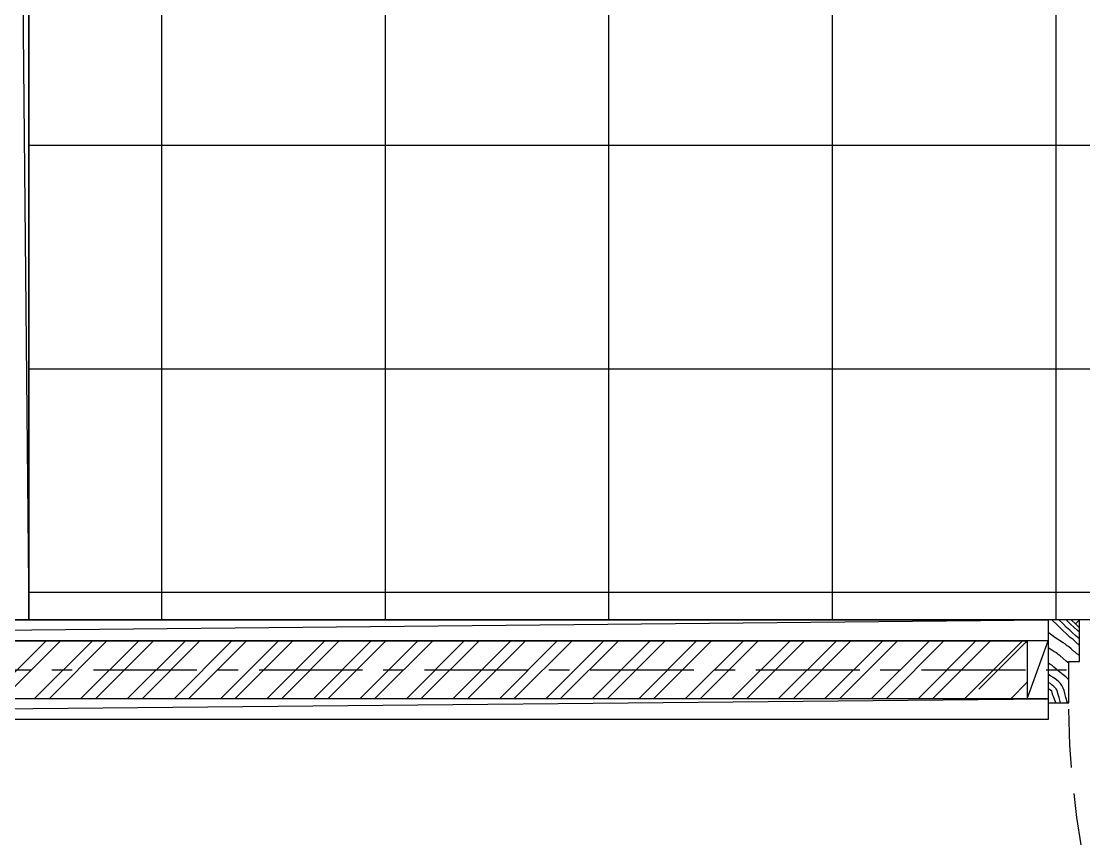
# Model space of a CAD drawing. Header units: millimetres. Extents: x 7649 to 34105, y 3983 to 25377.
# Drawn here: x 23674 to 24957, y 17785 to 18780 of the extents above; entities that cross this region are included whole.
import ezdxf

# ---------------------------------------------------------------- set-up
doc = ezdxf.new("R2010")
doc.units = ezdxf.units.MM

msp = doc.modelspace()

# ---------------------------------------------------------------- linework, layer by layer
at = {"layer": 'GEOMETRY', "color": 7}
for p, q in [((23658.86528, 20636.61806), (23683.73611, 18056.93056)), ((23658.86528, 20636.61806), (23683.73611, 18056.93056)), ((23683.73611, 18056.93056), (23683.73611, 20636.61806)), ((23844.07361, 18056.93056), (23844.07361, 20636.61806)), ((24113.94861, 18056.93056), (24113.94861, 20636.61806)), ((24383.82361, 18056.93056), (24383.82361, 20636.61806)), ((24653.69861, 18056.93056), (24653.69861, 20636.61806)), ((24923.57361, 18056.93056), (24923.57361, 20636.61806)), ((23683.73611, 18630.01806), (25963.91528, 18630.01806)), ((23683.73611, 18360.14306), (25963.91528, 18360.14306)), ((23683.73611, 18090.26806), (25963.91528, 18090.26806)), ((22333.83194, 18031.53056), (24914.04861, 18056.93056)), ((22333.83194, 18031.53056), (24914.04861, 18056.93056)), ((24914.04861, 18056.93056), (22333.83194, 18056.93056)), ((23683.73611, 18056.93056), (23658.86528, 18056.93056)), ((24914.04861, 18056.93056), (24914.04861, 18031.53056)), ((24951.61944, 18056.93056), (24914.04861, 18056.93056)), ((24914.04861, 18056.93056), (24914.04861, 17956.91806)), ((24925.69028, 18050.05139), (24918.28194, 18056.93056)), ((24932.04028, 18052.16806), (24926.74861, 18056.93056)), ((24941.03611, 18051.63889), (24935.74444, 18056.93056)), ((24947.38611, 18051.63889), (24941.56528, 18056.93056)), ((24947.38611, 18052.69722), (24951.61944, 18056.93056)), ((24951.61944, 18006.65972), (24951.61944, 18056.93056)), ((24931.51111, 18044.23056), (24925.69028, 18050.05139)), ((24936.80278, 18039.46806), (24931.51111, 18044.23056)), ((24936.27361, 18047.93472), (24932.04028, 18052.16806)), ((24939.97778, 18044.75972), (24936.27361, 18047.93472)), ((24942.62361, 18042.11389), (24939.97778, 18044.75972)), ((24945.26944, 18047.93472), (24941.03611, 18051.63889)), ((24948.97361, 18044.75972), (24945.26944, 18047.93472)), ((24951.61944, 18047.40556), (24947.38611, 18051.63889)), ((24951.61944, 18042.11389), (24948.97361, 18044.75972)), ((24914.04861, 18031.53056), (22333.83194, 18031.53056)), ((23633.99444, 17961.68056), (23704.37361, 18031.53056)), ((23651.98611, 17961.68056), (23721.83611, 18031.53056)), ((23690.08611, 17961.68056), (23760.46528, 18031.53056)), ((23708.07778, 17961.68056), (23777.92778, 18031.53056)), ((23746.17778, 17961.68056), (23816.55694, 18031.53056)), ((23764.16944, 17961.68056), (23834.01944, 18031.53056)), ((23802.26944, 17961.68056), (23872.64861, 18031.53056)), ((23820.26111, 17961.68056), (23890.11111, 18031.53056)), ((23858.89028, 17961.68056), (23928.74028, 18031.53056)), ((23876.35278, 17961.68056), (23946.20278, 18031.53056)), ((23914.98194, 17961.68056), (23984.83194, 18031.53056)), ((23932.44444, 17961.68056), (24002.29444, 18031.53056)), ((23971.07361, 17961.68056), (24040.92361, 18031.53056)), ((23988.53611, 17961.68056), (24058.38611, 18031.53056)), ((24027.16528, 17961.68056), (24097.01528, 18031.53056)), ((24044.62778, 17961.68056), (24114.47778, 18031.53056)), ((24083.25694, 17961.68056), (24153.10694, 18031.53056)), ((24100.71944, 17961.68056), (24171.09861, 18031.53056)), ((24139.34861, 17961.68056), (24209.19861, 18031.53056)), ((24156.81111, 17961.68056), (24227.19028, 18031.53056)), ((24195.44028, 17961.68056), (24265.29028, 18031.53056)), ((24212.90278, 17961.68056), (24283.28194, 18031.53056)), ((24251.53194, 17961.68056), (24321.38194, 18031.53056)), ((24268.99444, 17961.68056), (24339.37361, 18031.53056)), ((24307.62361, 17961.68056), (24377.47361, 18031.53056)), ((24325.08611, 17961.68056), (24395.46528, 18031.53056)), ((24363.71528, 17961.68056), (24433.56528, 18031.53056)), ((24381.70694, 17961.68056), (24451.55694, 18031.53056)), ((24419.80694, 17961.68056), (24489.65694, 18031.53056)), ((24437.79861, 17961.68056), (24507.64861, 18031.53056)), ((24475.89861, 17961.68056), (24546.27778, 18031.53056)), ((24493.89028, 17961.68056), (24563.74028, 18031.53056)), ((24531.99028, 17961.68056), (24602.36944, 18031.53056)), ((24549.98194, 17961.68056), (24619.83194, 18031.53056)), ((24588.08194, 17961.68056), (24658.46111, 18031.53056)), ((24606.07361, 17961.68056), (24675.92361, 18031.53056)), ((24644.17361, 17961.68056), (24714.55278, 18031.53056)), ((24662.16528, 17961.68056), (24732.01528, 18031.53056)), ((24700.26528, 17961.68056), (24770.64444, 18031.53056)), ((24718.25694, 17961.68056), (24788.10694, 18031.53056)), ((24756.88611, 17961.68056), (24826.73611, 18031.53056)), ((24774.34861, 17961.68056), (24844.19861, 18031.53056)), ((24812.97778, 17961.68056), (24882.82778, 18031.53056)), ((24830.44028, 17973.32222), (24888.64861, 18031.53056)), ((24886.53194, 18029.41389), (24888.64861, 18031.53056)), ((24888.64861, 17961.68056), (24914.04861, 18031.53056)), ((24888.64861, 17961.68056), (24914.04861, 18031.53056)), ((24914.04861, 18031.53056), (24888.64861, 18031.53056)), ((24888.64861, 18031.53056), (24888.64861, 17961.68056)), ((24918.28194, 18038.40972), (24914.04861, 18041.58472)), ((24914.04861, 18031.53056), (24914.04861, 17961.68056)), ((24921.98611, 18035.76389), (24918.28194, 18038.40972)), ((24925.16111, 18033.64722), (24921.98611, 18035.76389)), ((24927.80694, 18032.05972), (24925.16111, 18033.64722)), ((24932.04028, 18029.41389), (24927.80694, 18032.05972)), ((24940.50694, 18035.76389), (24936.80278, 18039.46806)), ((24944.21111, 18033.11806), (24940.50694, 18035.76389)), ((24947.91528, 18037.35139), (24942.62361, 18042.11389)), ((24946.85694, 18030.47222), (24944.21111, 18033.11806)), ((24951.61944, 18034.17639), (24947.91528, 18037.35139)), ((24918.28194, 18020.41806), (24914.04861, 18023.06389)), ((24920.92778, 18018.83056), (24918.28194, 18020.41806)), ((24923.04444, 18017.77222), (24920.92778, 18018.83056)), ((24934.68611, 18027.82639), (24932.04028, 18029.41389)), ((24935.74444, 18026.76806), (24934.68611, 18027.82639)), ((24936.27361, 18026.23889), (24935.74444, 18026.76806)), ((24936.80278, 18025.70972), (24936.27361, 18026.23889)), ((24938.39028, 18024.65139), (24936.80278, 18025.70972)), ((24941.56528, 18022.00556), (24938.39028, 18024.65139)), ((24944.74028, 18019.35972), (24941.56528, 18022.00556)), ((24946.32778, 18018.30139), (24944.74028, 18019.35972)), ((24946.85694, 18017.77222), (24946.32778, 18018.30139)), ((24951.61944, 18026.23889), (24946.85694, 18030.47222)), ((24924.10278, 18017.24306), (24923.04444, 18017.77222)), ((24924.10278, 18016.71389), (24924.10278, 18017.24306)), ((24924.63194, 18016.71389), (24924.10278, 18016.71389)), ((24924.63194, 18016.18472), (24924.63194, 18016.71389)), ((24925.16111, 18016.18472), (24924.63194, 18016.18472)), ((24926.21944, 18015.12639), (24925.16111, 18016.18472)), ((24928.33611, 18013.53889), (24926.21944, 18015.12639)), ((24932.04028, 18010.36389), (24928.33611, 18013.53889)), ((24935.74444, 18007.18889), (24932.04028, 18010.36389)), ((24938.91944, 18004.54306), (24935.74444, 18007.18889)), ((24938.91944, 18006.65972), (24951.61944, 18006.65972)), ((24938.91944, 17956.91806), (24938.91944, 18006.65972)), ((24947.38611, 18017.24306), (24946.85694, 18017.77222)), ((24948.44444, 18016.18472), (24947.38611, 18017.24306)), ((24950.03194, 18015.12639), (24948.44444, 18016.18472)), ((24951.61944, 18013.53889), (24950.03194, 18015.12639)), ((23623.94028, 17996.60556), (23686.38194, 17996.60556)), ((23711.25278, 17996.60556), (23736.12361, 17996.60556)), ((23761.52361, 17996.60556), (23886.40694, 17996.60556)), ((23911.27778, 17996.60556), (23936.14861, 17996.60556)), ((23961.54861, 17996.60556), (24086.43194, 17996.60556)), ((24111.30278, 17996.60556), (24136.17361, 17996.60556)), ((24161.04444, 17996.60556), (24286.45694, 17996.60556)), ((24311.32778, 17996.60556), (24336.19861, 17996.60556)), ((24361.06944, 17996.60556), (24486.48194, 17996.60556)), ((24511.35278, 17996.60556), (24536.22361, 17996.60556)), ((24561.09444, 17996.60556), (24686.50694, 17996.60556)), ((24711.37778, 17996.60556), (24736.24861, 17996.60556)), ((24761.11944, 17996.60556), (24886.53194, 17996.60556)), ((24911.40278, 17996.60556), (24936.27361, 17996.60556)), ((24916.16528, 18003.48472), (24914.04861, 18005.07222)), ((24918.28194, 18002.42639), (24916.16528, 18003.48472)), ((24920.92778, 17999.78056), (24918.28194, 18002.42639)), ((24926.21944, 17995.54722), (24920.92778, 17999.78056)), ((24932.04028, 17990.78472), (24926.21944, 17995.54722)), ((24869.06944, 17961.68056), (24888.64861, 17981.78889)), ((24917.22361, 17989.19722), (24914.04861, 17991.31389)), ((24915.63611, 17980.73056), (24914.04861, 17981.25972)), ((24916.16528, 17980.73056), (24915.63611, 17980.73056)), ((24916.69444, 17980.20139), (24916.16528, 17980.73056)), ((24917.22361, 17979.67222), (24916.69444, 17980.20139)), ((24919.86944, 17987.60972), (24917.22361, 17989.19722)), ((24924.10278, 17984.43472), (24919.86944, 17987.60972)), ((24926.74861, 17982.31806), (24924.10278, 17984.43472)), ((24928.86528, 17980.20139), (24926.74861, 17982.31806)), ((24930.45278, 17977.55556), (24928.86528, 17980.20139)), ((24935.21528, 17988.13889), (24932.04028, 17990.78472)), ((24938.91944, 17984.43472), (24935.21528, 17988.13889)), ((24915.63611, 17972.79306), (24914.04861, 17973.32222)), ((24917.22361, 17971.73472), (24915.63611, 17972.79306)), ((24917.75278, 17979.14306), (24917.22361, 17979.67222)), ((24918.28194, 17971.20556), (24917.22361, 17971.73472)), ((24918.81111, 17978.08472), (24917.75278, 17979.14306)), ((24918.28194, 17970.67639), (24918.28194, 17971.20556)), ((24918.81111, 17969.61806), (24918.28194, 17970.67639)), ((24920.92778, 17976.49722), (24918.81111, 17978.08472)), ((24919.34028, 17966.97222), (24918.81111, 17969.61806)), ((24920.39861, 17964.32639), (24919.34028, 17966.97222)), ((24923.57361, 17973.85139), (24920.92778, 17976.49722)), ((24924.63194, 17971.73472), (24923.57361, 17973.85139)), ((24925.69028, 17968.03056), (24924.63194, 17971.73472)), ((24927.27778, 17963.26806), (24925.69028, 17968.03056)), ((24932.04028, 17974.38056), (24930.45278, 17977.55556)), ((24933.09861, 17971.73472), (24932.04028, 17974.38056)), ((24934.15694, 17968.03056), (24933.09861, 17971.73472)), ((24935.21528, 17963.26806), (24934.15694, 17968.03056)), ((22333.83194, 17936.80972), (24914.04861, 17961.68056)), ((22333.83194, 17936.80972), (24914.04861, 17961.68056)), ((24914.04861, 17961.68056), (22333.83194, 17961.68056)), ((24914.04861, 17961.68056), (24888.64861, 17961.68056)), ((24914.04861, 17961.68056), (24914.04861, 17936.80972)), ((24914.04861, 17956.91806), (24938.91944, 17956.91806)), ((24923.04444, 17956.91806), (24920.39861, 17964.32639)), ((24928.86528, 17956.91806), (24927.27778, 17963.26806)), ((24937.33194, 17956.91806), (24935.21528, 17963.26806)), ((24939.97778, 17905.58889), (24938.91944, 17948.98056)), ((24914.04861, 17936.80972), (22333.83194, 17936.80972)), ((24942.09444, 17878.60139), (24939.97778, 17905.58889)), ((24948.44444, 17818.27639), (24945.26944, 17847.38056)), ((24953.73611, 17785.46806), (24948.44444, 17818.27639))]:
    msp.add_line(p, q, dxfattribs=at)
at = {"layer": 'RECTANGLES', "color": 7}
for p, q in [((23683.73611, 20636.61806), (23683.73611, 18056.93056)), ((23683.73611, 18056.93056), (23683.73611, 20636.61806)), ((22333.83194, 18056.93056), (24914.04861, 18056.93056)), ((23683.73611, 18056.93056), (23563.61528, 18056.93056)), ((25963.91528, 18056.93056), (23683.73611, 18056.93056)), ((24914.04861, 18056.93056), (24914.04861, 17936.80972)), ((22358.70278, 18031.53056), (24888.64861, 18031.53056)), ((24888.64861, 18031.53056), (24888.64861, 17961.68056)), ((24888.64861, 17961.68056), (22358.70278, 17961.68056)), ((24914.04861, 17936.80972), (22333.83194, 17936.80972))]:
    msp.add_line(p, q, dxfattribs=at)

doc.saveas('drawing.dxf')
